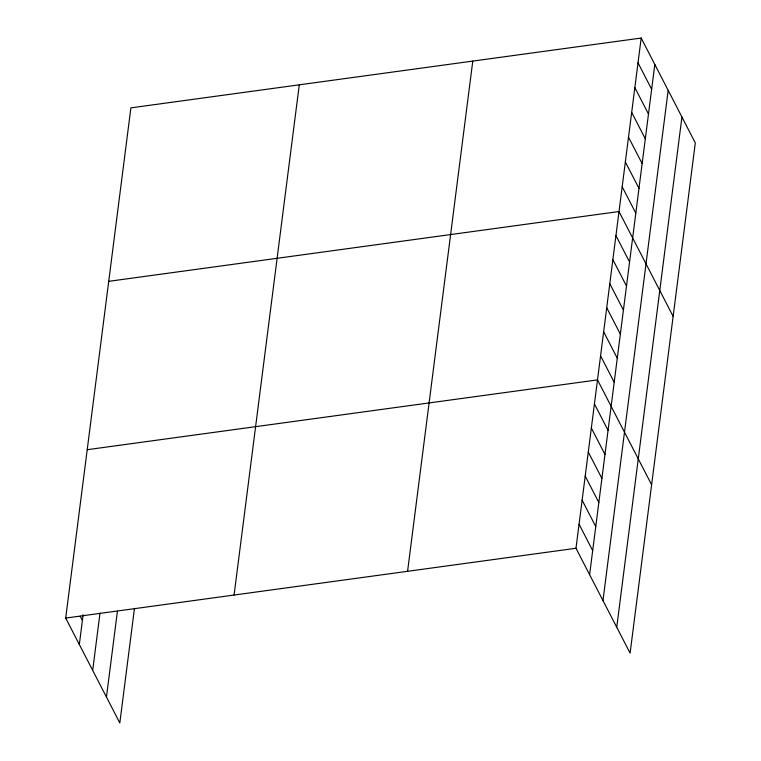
<?xml version="1.0" encoding="UTF-8"?>
<svg xmlns="http://www.w3.org/2000/svg" width="761" height="761" viewBox="0 0 761 761"><rect width="100%" height="100%" fill="white"/><g stroke="black" fill="none" stroke-linecap="round" stroke-linejoin="round"><path stroke-width="1.14" d="M134.459 608.41L119.819 722.95L65.693 618.075L130.892 107.862L641.181 38.05L695.307 142.925L630.108 653.138L575.982 548.272L641.181 38.05M79.325 644.491L83.13 614.707M92.69 670.384L100.005 613.109M106.454 697.057L117.432 611.15M234.084 595.045L299.282 84.823M407.582 571.311L472.781 61.089M589.613 574.679L654.812 64.457M602.978 600.572L668.177 90.35M616.743 627.254L681.942 117.032M108.728 281.332L619.007 211.529L673.143 316.395M87.211 449.703L597.499 379.901L651.625 484.767M65.693 618.075L575.982 548.272M638.013 62.83L651.644 89.246M634.845 87.61L648.477 114.026M631.678 112.4L645.309 138.806M628.51 137.18L642.141 163.586M625.342 161.96L638.974 188.376M622.175 186.74L635.806 213.156M615.934 235.577L629.566 261.993M612.862 259.634L626.493 286.041M609.789 283.682L623.421 310.098M606.717 307.739L620.348 334.146M603.644 331.796L617.276 358.203M600.572 355.844L614.203 382.26M594.427 403.948L608.058 430.365M591.345 428.005L604.976 454.412M588.272 452.063L601.903 478.469M585.199 476.11L598.831 502.526M582.127 500.167L595.758 526.574M579.054 524.215L592.686 550.631M80.219 616.21L82.397 620.434"/></g></svg>
